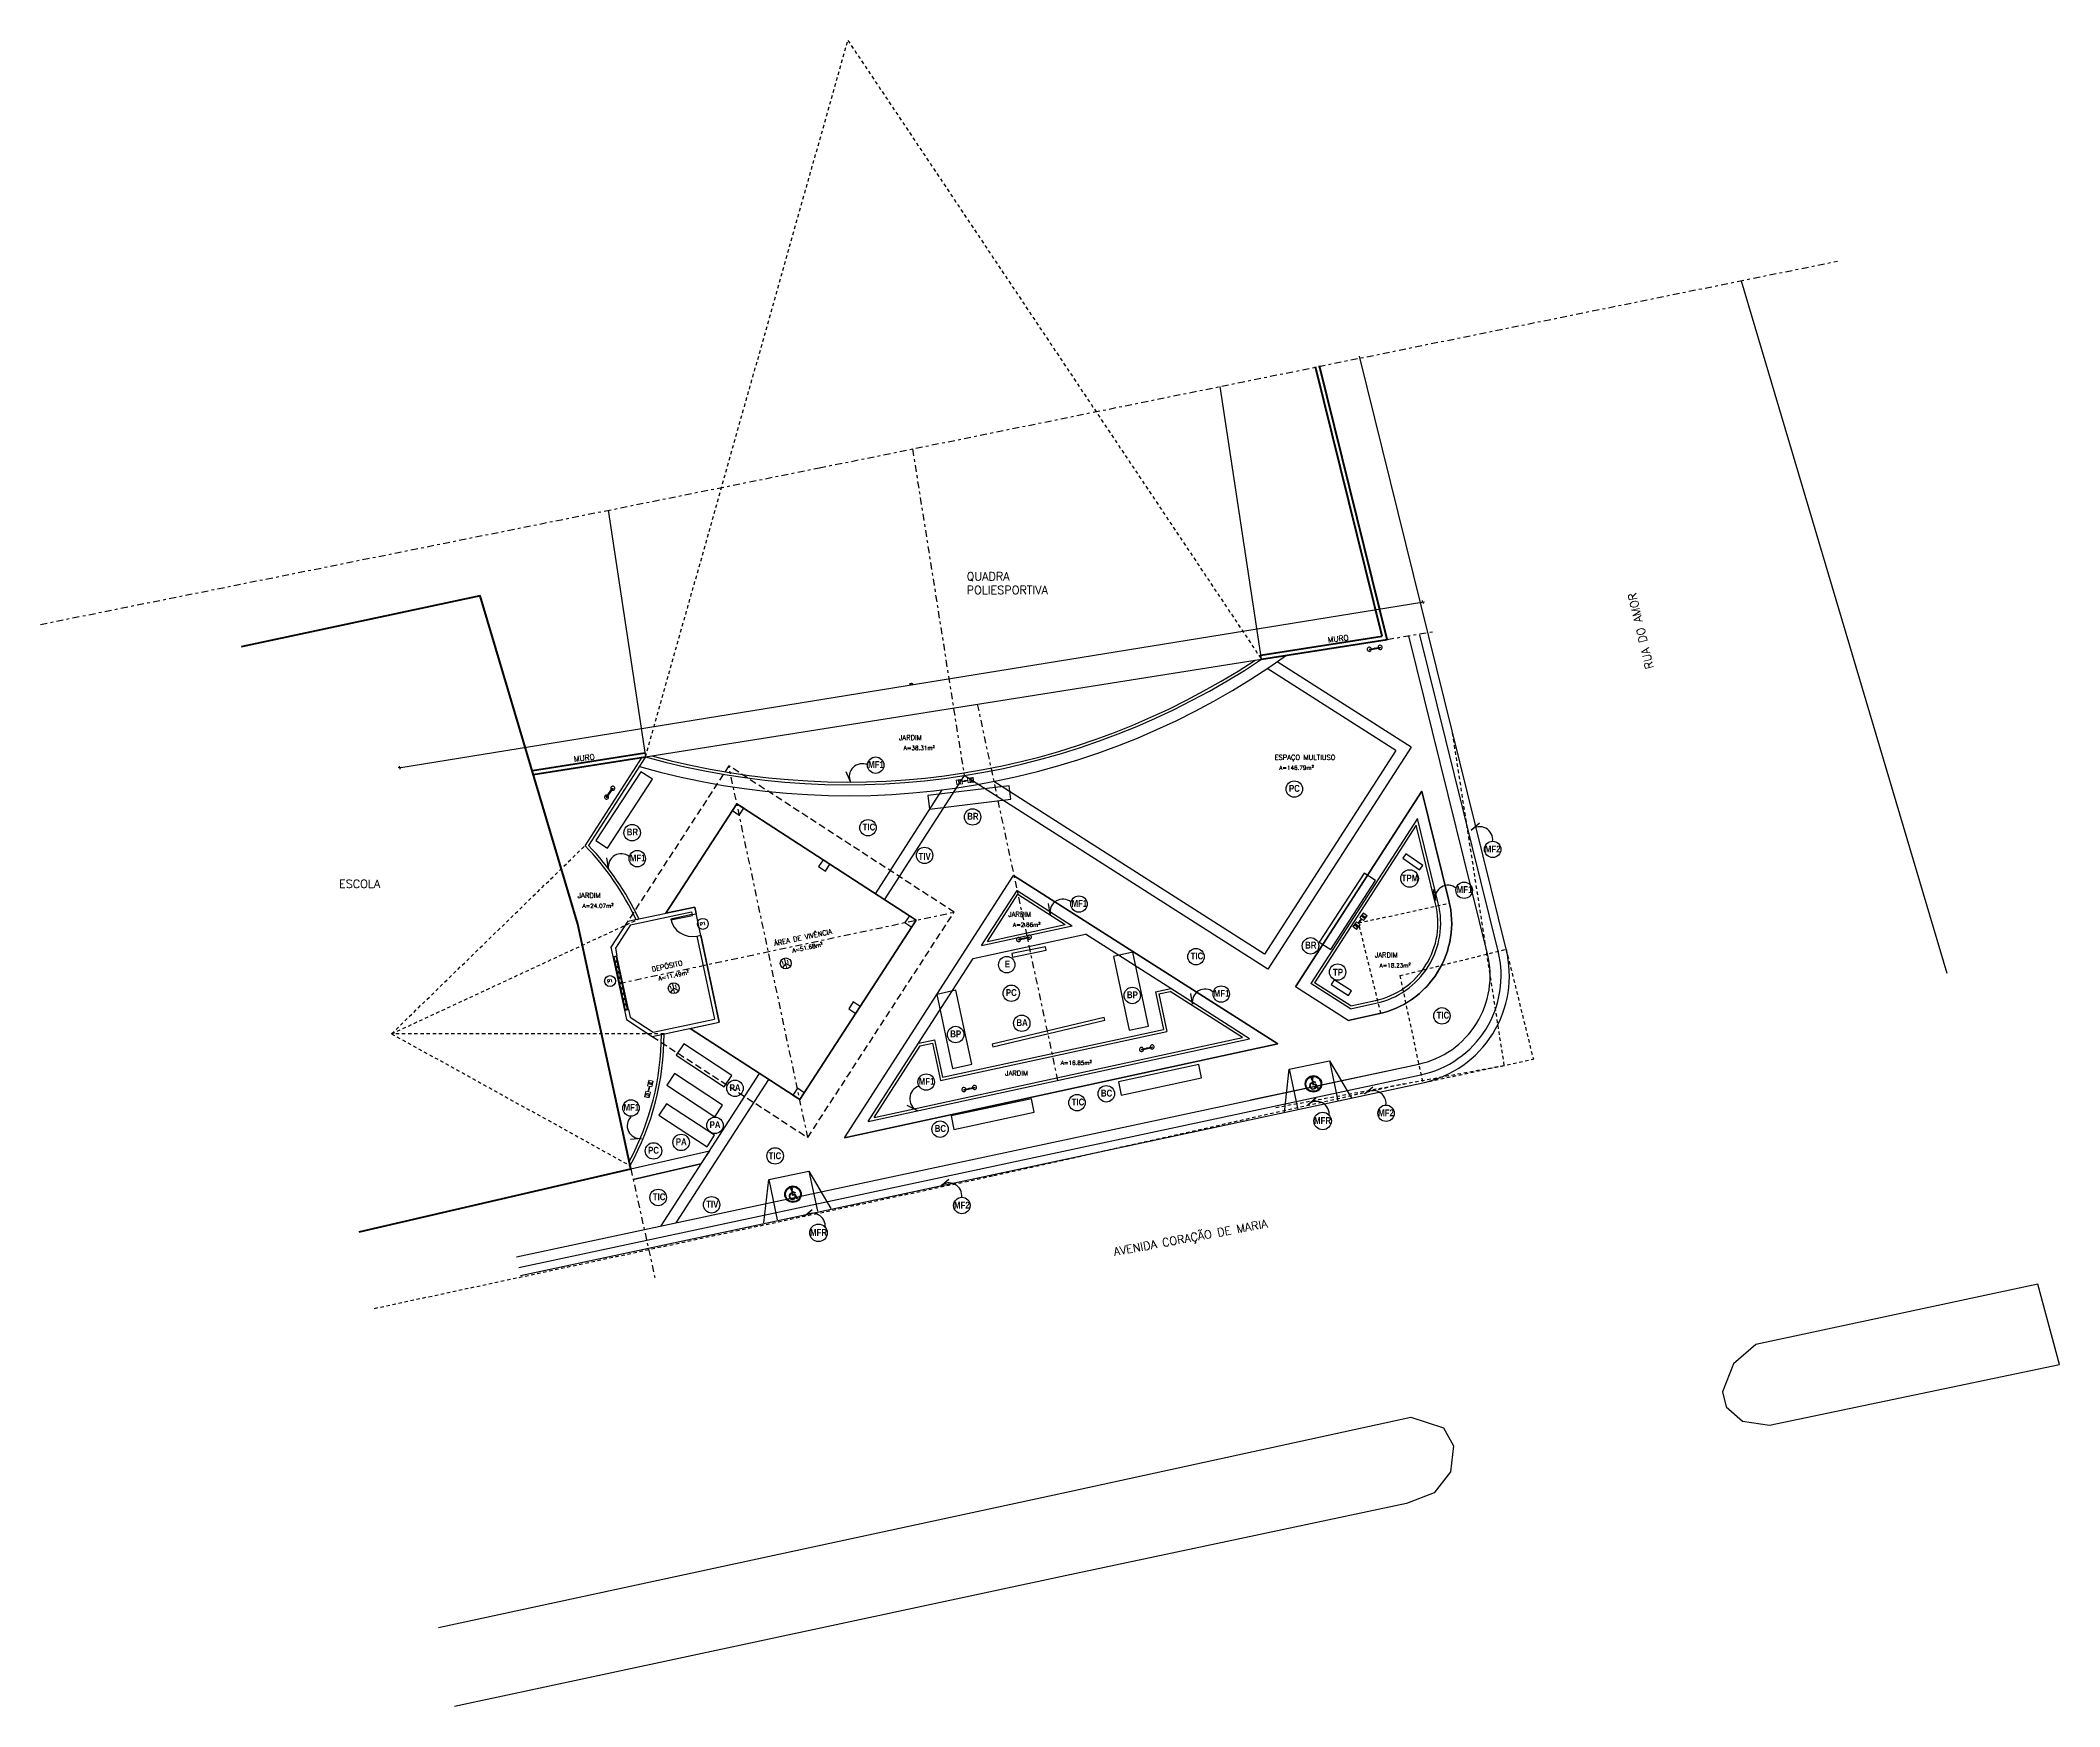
# Model space of a CAD drawing. Extents: x -599692 to 469028, y -9431878 to 9424999.
# Drawn here: x 1905.3 to 1979, y -501.2 to -440.4 of the extents above; entities that cross this region are included whole.
import ezdxf
from ezdxf.enums import TextEntityAlignment as Align

# ---------------------------------------------------------------- set-up
doc = ezdxf.new("R2010")
doc.units = 0
doc.header["$LTSCALE"] = 0.5
doc.header["$MEASUREMENT"] = 0
doc.header["$PDMODE"] = 34
for name, pattern in [('DASHDOT', [1, 0.5, -0.25, 0, -0.25]), ('DASHED', [0.75, 0.5, -0.25]), ('HIDDEN', [0.375, 0.25, -0.125])]:
    doc.linetypes.add(name, pattern=pattern)
doc.layers.get('0').update_dxf_attribs({"linetype": 'CONTINUOUS'})
doc.layers.get('DEFPOINTS').update_dxf_attribs({"linetype": 'CONTINUOUS'})
for name, color, linetype in [('1', 1, 'CONTINUOUS'), ('DEMOLIR', 253, 'HIDDEN'), ('EIXO', 253, 'DASHDOT'), ('HACH', 8, 'CONTINUOUS'), ('LAY', 7, 'CONTINUOUS'), ('P1', 1, 'CONTINUOUS'), ('P15', 7, 'DASHDOT'), ('P2', 2, 'CONTINUOUS'), ('P3', 3, 'CONTINUOUS'), ('P6', 4, 'CONTINUOUS'), ('PROJEÇÃO', 1, 'DASHED'), ('PVISTA', 1, 'CONTINUOUS'), ('RAIOS', 250, 'HIDDEN'), ('TEXT', 3, 'CONTINUOUS'), ('TEXTO', 3, 'CONTINUOUS')]:
    doc.layers.add(name, color=color, linetype=linetype)
for name, color, linetype, lineweight in [('ALVENARIA', 4, 'CONTINUOUS', 40), ('Det', 3, 'CONTINUOUS', 9), ('MEIO-FIO', 253, 'CONTINUOUS', 20)]:
    doc.layers.add(name, color=color, linetype=linetype, lineweight=lineweight)
doc.styles.add('ARIAL', font='ARIALNB.TTF')
doc.styles.add('ROMANS', font='romans')
doc.dimstyles.new('BOLA50$0', dxfattribs={"dimscale": 0.5, "dimtxt": 0.25, "dimasz": 0.18, "dimexe": 0.18, "dimexo": 0.0625, "dimgap": 0.1, "dimtad": 1, "dimzin": 0, "dimdsep": 46, "dimtxsty": 'ROMANS', "dimblk1": 'BOLA', "dimblk2": 'BOLA', "dimsah": 1, "dimcen": 0.09, "dimse1": 1, "dimse2": 1, "dimclrt": 256, "dimadec": 0, "dimazin": 0, "dimtfac": 1, "dimtofl": 0, "dimtmove": 2, "dimatfit": 3, "dimldrblk": 'BOLA', "dimfxl": 1, "dimtolj": 1, "dimtzin": 0, "dimarcsym": 0})

# ---------------------------------------------------------------- blocks, each defined once
blk = doc.blocks.new('A$C44756B37')
at = {"layer": 'PVISTA'}
for p, q in [((0.126, 0.484), (0.143, 0.324)), ((0.146, 0.304), (0.155, 0.219)), ((0.155, 0.483), (0.162, 0.42)), ((0.155, 0.219), (0.287, 0.219)), ((0.162, 0.42), (0.302, 0.338)), ((0.166, 0.385), (0.181, 0.248)), ((0.166, 0.385), (0.287, 0.314)), ((0.181, 0.248), (0.306, 0.248)), ((0.302, 0.338), (0.287, 0.314)), ((0.287, 0.219), (0.304, 0.177)), ((0.306, 0.248), (0.375, 0.079)), ((0.322, 0.133), (0.359, 0.042)), ((0.359, 0.042), (0.42, 0.067)), ((0.375, 0.079), (0.409, 0.093)), ((0.409, 0.093), (0.42, 0.067))]:
    blk.add_line(p, q, dxfattribs=at)
blk.add_lwpolyline([(0.146, 0.304, 2.388986), (0.304, 0.177, -0.830114)], format="xyb", dxfattribs=at)
for centre, radius, start, end in [((0.162, 0.163), 0.163, 96.68672, 349.39311), ((0.143, 0.53), 0.0491, 284.79355, 250.31075)]:
    blk.add_arc(centre, radius, start, end, dxfattribs=at)
blk = doc.blocks.new('A$C6E743D22')
at = {"layer": '1', "ltscale": 3}
h = blk.add_hatch(color=256, dxfattribs=at)
h.paths.add_polyline_path([(0, 0.408, 1), (0.816, 0.408, 1)])
h.paths.add_polyline_path([(0.776, 0.408, -1), (0.04, 0.408, -1)], flags=16)
h.paths.add_polyline_path([(0.624, 0.24), (0.635, 0.213), (0.574, 0.188), (0.537, 0.279, -0.360974), (0.377, 0.147, -0.943286), (0.359, 0.471), (0.341, 0.631, -6.596073), (0.37, 0.63), (0.377, 0.567), (0.517, 0.485), (0.502, 0.46), (0.381, 0.531), (0.396, 0.395), (0.522, 0.395), (0.59, 0.226)], flags=0)
h.paths.add_polyline_path([(0.519, 0.324, -2.386956), (0.361, 0.451), (0.37, 0.366), (0.502, 0.366)], flags=0)
h = blk.add_hatch(color=256, dxfattribs=at)
h.paths.add_polyline_path([(0.37, 0.63), (0.377, 0.567), (0.517, 0.485), (0.502, 0.46), (0.381, 0.531), (0.396, 0.395), (0.522, 0.395), (0.59, 0.226), (0.624, 0.24), (0.635, 0.213), (0.574, 0.188), (0.537, 0.279, -0.360974), (0.377, 0.147, -0.943286), (0.359, 0.471), (0.341, 0.631, -6.596073)])
h.paths.add_polyline_path([(0.519, 0.324), (0.502, 0.366), (0.37, 0.366), (0.361, 0.451, 2.386956)])
at = {"layer": 'TEXT'}
for radius in [0.408, 0.368]:
    blk.add_circle((0.408, 0.408), radius, dxfattribs=at)
at = {"layer": 'HACH', "ltscale": 3}
blk.add_blockref('A$C44756B37', (0.215, 0.147), dxfattribs=at)
blk = doc.blocks.new('A$C206D7CE9')
at = {"layer": 'HACH', "ltscale": 3, "xscale": 5.510876380422942, "yscale": 5.510876380422942, "zscale": 5.510876380422942}
blk.add_blockref('A$C6E743D22', (0, 0), dxfattribs=at)
blk = doc.blocks.new('A$C53B24436')
at = {"layer": 'PVISTA', "xscale": 0.2675669915776192, "yscale": 0.2675669915776192, "zscale": 0.2675669915776192, "rotation": 16.99718398011538}
blk.add_blockref('A$C206D7CE9', (-0.07, 0.03), dxfattribs=at)
blk = doc.blocks.new('FG')
at = {"layer": 'Det', "color": 7}
for p, q in [((-0.9, 0.57), (-1.74, 0.46)), ((-1.74, 0.46), (-1.65, -0.21)), ((-1.74, 0.46), (-1.65, -0.21)), ((-1.21, 0.5), (-1.71, 0.44)), ((-1.37, 0.38), (-1.71, 0.44)), ((-1.71, 0.44), (-1.63, -0.18)), ((-1.34, 0.01), (-1.39, 0.36)), ((-1.37, 0.38), (-1.21, 0.5)), ((-1.35, 0.36), (-1.3, 0.01)), ((-1.21, 0.5), (-1.13, -0.12)), ((-1.18, 0.54), (-1.09, -0.14)), ((-0.9, 0.57), (-0.81, -0.1)), ((-0.52, 0.33), (-0.86, 0.28)), ((-0.51, 0.23), (-0.85, 0.19)), ((-0.39, 0.35), (-0.05, 0.39)), ((-0.38, 0.25), (-0.04, 0.29)), ((-0.08, 0.68), (0.76, 0.78)), ((-0.08, 0.68), (0, 0)), ((0, 0), (0.84, 0.1)), ((0.2, 0.71), (0.28, 0.04)), ((0.23, 0.69), (0.73, 0.75)), ((0.42, 0.61), (0.23, 0.69)), ((0.23, 0.69), (0.31, 0.07)), ((0.47, 0.19), (0.31, 0.07)), ((0.31, 0.07), (0.81, 0.13)), ((0.4, 0.59), (0.44, 0.24)), ((0.42, 0.61), (0.73, 0.75)), ((0.49, 0.24), (0.44, 0.59)), ((0.47, 0.19), (0.81, 0.13)), ((0.73, 0.75), (0.81, 0.13)), ((0.76, 0.78), (0.84, 0.1)), ((0.76, 0.78), (0.84, 0.1)), ((-0.81, -0.1), (-1.65, -0.21)), ((-1.32, -0.04), (-1.63, -0.18)), ((-1.13, -0.12), (-1.63, -0.18)), ((-1.32, -0.04), (-1.13, -0.12))]:
    blk.add_line(p, q, dxfattribs=at)
for points in [[(-1.29, -0.04), (-1.34, -0.04), (-1.35, 0.01), (-1.3, 0.01)], [(0.45, 0.19), (0.5, 0.19), (0.49, 0.24), (0.44, 0.23)]]:
    blk.add_lwpolyline(points, close=True, dxfattribs=at)
blk.add_circle((-0.45, 0.29), 0.0829, dxfattribs=at)
for centre, start, end in [((-1.37, 0.36), 7.5067, 187.5067), ((0.42, 0.59), 7.0793, 187.0793)]:
    blk.add_arc(centre, 0.022, start, end, dxfattribs=at)
blk = doc.blocks.new('POSTE_pl')
at = {"layer": 'LAY'}
for p, q in [((768.3, -562.56), (769.1, -562.56)), ((768.3, -562.56), (768.3, -562.61)), ((768.3, -562.61), (769.1, -562.61)), ((768.7, -562.56), (768.7, -562.61)), ((769.1, -562.56), (769.1, -562.61))]:
    blk.add_line(p, q, dxfattribs=at)
blk.add_circle((768.7, -562.58), 0.03, dxfattribs=at)
for centre, start, end in [((768.3, -562.58), 9.5941, 350.4059), ((769.1, -562.58), 189.5941, 170.4059)]:
    blk.add_arc(centre, 0.15, start, end, dxfattribs=at)
blk = doc.blocks.new('VIVÊNCIA')
at = {"layer": 'EIXO'}
for p, q in [((2146.98, -457.66), (2146.98, -443.789)), ((2141.394, -450.724), (2153.915, -450.724))]:
    blk.add_line(p, q, dxfattribs=at)
at = {"layer": 'P1'}
for p, q in [((2146.98, -445.203), (2143.608, -448.574)), ((2152.501, -450.724), (2146.98, -445.203)), ((2141.394, -449.724), (2141.394, -451.724)), ((2141.544, -449.924), (2141.394, -449.924)), ((2141.544, -450.124), (2141.394, -450.124)), ((2141.544, -450.324), (2141.394, -450.324)), ((2141.544, -451.724), (2141.544, -449.724)), ((2141.544, -450.524), (2141.394, -450.524)), ((2141.544, -450.724), (2141.394, -450.724)), ((2141.544, -450.924), (2141.394, -450.924)), ((2141.544, -451.124), (2141.394, -451.124)), ((2143.326, -451.31), (2143.326, -451.11)), ((2146.98, -456.246), (2152.501, -450.724)), ((2147.515, -451.277), (2147.515, -451.077)), ((2141.544, -451.324), (2141.394, -451.324)), ((2141.544, -451.524), (2141.394, -451.524)), ((2143.326, -451.31), (2143.171, -451.436)), ((2143.326, -451.31), (2143.481, -451.436)), ((2147.515, -451.277), (2147.36, -451.403)), ((2147.515, -451.277), (2147.67, -451.403)), ((2143.608, -452.874), (2146.98, -456.246))]:
    blk.add_line(p, q, dxfattribs=at)
for centre in [(2144.852, -449.235), (2141.105, -450.574), (2143.326, -451.31), (2147.515, -451.277)]:
    blk.add_circle(centre, 0.2, dxfattribs=at)
blk.add_arc((2144.544, -448.824), 0.8, 180, 270, dxfattribs=at)
at = {"layer": 'P2'}
blk.add_lwpolyline([(2146.98, -456.246), (2143.608, -452.874), (2144.694, -452.874), (2144.694, -448.574), (2143.608, -448.574), (2146.98, -445.203), (2152.501, -450.724), (2146.98, -456.246)], dxfattribs=at)
for points in [[(2144.544, -448.824), (2143.744, -448.824), (2143.744, -448.854), (2144.544, -448.854)], [(2141.514, -449.894), (2141.514, -449.754), (2141.424, -449.754), (2141.424, -449.894)], [(2141.514, -450.094), (2141.514, -449.954), (2141.424, -449.954), (2141.424, -450.094)], [(2141.514, -450.294), (2141.514, -450.154), (2141.424, -450.154), (2141.424, -450.294)], [(2141.514, -450.494), (2141.514, -450.354), (2141.424, -450.354), (2141.424, -450.494)], [(2141.514, -450.694), (2141.514, -450.554), (2141.424, -450.554), (2141.424, -450.694)], [(2141.514, -450.894), (2141.514, -450.754), (2141.424, -450.754), (2141.424, -450.894)], [(2141.514, -451.094), (2141.514, -450.954), (2141.424, -450.954), (2141.424, -451.094)], [(2141.514, -451.294), (2141.514, -451.154), (2141.424, -451.154), (2141.424, -451.294)], [(2141.514, -451.494), (2141.514, -451.354), (2141.424, -451.354), (2141.424, -451.494)], [(2141.514, -451.694), (2141.514, -451.554), (2141.424, -451.554), (2141.424, -451.694)]]:
    blk.add_lwpolyline(points, close=True, dxfattribs=at)
at = {"layer": 'P6'}
for p, q in [((2142.194, -448.574), (2141.394, -449.375)), ((2142.256, -448.724), (2141.544, -449.437)), ((2142.194, -448.574), (2144.694, -448.574)), ((2142.256, -448.724), (2144.544, -448.724)), ((2144.544, -448.724), (2144.544, -448.824)), ((2144.544, -448.824), (2144.694, -448.824)), ((2144.694, -448.574), (2144.694, -448.824)), ((2141.394, -449.375), (2141.394, -449.724)), ((2141.544, -449.437), (2141.544, -449.724)), ((2144.544, -449.624), (2144.544, -452.724)), ((2144.544, -449.624), (2144.694, -449.624)), ((2144.694, -449.624), (2144.694, -452.874)), ((2141.394, -449.724), (2141.544, -449.724)), ((2141.394, -451.724), (2141.394, -452.074)), ((2141.394, -451.724), (2141.544, -451.724)), ((2141.544, -451.724), (2141.544, -452.012)), ((2141.394, -452.074), (2142.194, -452.874)), ((2141.544, -452.012), (2142.256, -452.724)), ((2142.194, -452.874), (2144.694, -452.874)), ((2142.256, -452.724), (2144.544, -452.724))]:
    blk.add_line(p, q, dxfattribs=at)
for points in [[(2146.98, -445.627), (2147.192, -445.415), (2146.98, -445.203), (2146.767, -445.415)], [(2149.634, -448.282), (2149.846, -448.07), (2149.634, -447.858), (2149.422, -448.07)], [(2152.289, -450.937), (2152.501, -450.724), (2152.289, -450.512), (2152.077, -450.724)], [(2149.634, -453.591), (2149.846, -453.379), (2149.634, -453.167), (2149.422, -453.379)], [(2146.98, -456.246), (2147.192, -456.034), (2146.98, -455.822), (2146.767, -456.034)]]:
    blk.add_lwpolyline(points, close=True, dxfattribs=at)
at = {"layer": 'PROJEÇÃO'}
for p, q in [((2146.98, -443.789), (2142.194, -448.574)), ((2153.915, -450.724), (2146.98, -443.789)), ((2146.98, -457.66), (2153.915, -450.724)), ((2142.194, -452.874), (2146.98, -457.66))]:
    blk.add_line(p, q, dxfattribs=at)
at = {"layer": 'TEXTO', "color": 3, "style": 'ROMANS'}
for p in [(2143.167, -451.331), (2143.265, -451.486), (2143.36, -451.327), (2147.356, -451.298), (2147.454, -451.453), (2147.549, -451.294)]:
    blk.add_text('1', height=0.12, dxfattribs=at).set_placement(p)
at = {"layer": 'TEXTO', "width": 3.05792, "attachment_point": 1, "style": 'ROMANS'}
for s, insert, char_height in [('{\\C3;DEPÓSITO}', (2142.681, -450.383), 0.18), ('{\\C3;ÁREA DE VIVÊNCIA}', (2147.247, -450.391), 0.18), ('{\\C3;A=11.49m²}', (2142.854, -450.779), 0.15), ('{\\C3;A=51.68m²}', (2147.846, -450.799), 0.15)]:
    blk.add_mtext(s, dxfattribs=dict(at, insert=insert, char_height=char_height))
at = {"layer": 'TEXTO', "color": 3, "style": 'ROMANS'}
for tag, p in [('P8', (2144.854, -449.234)), ('C1', (2141.106, -450.573))]:
    blk.add_attdef(tag, text='', height=0.12, dxfattribs=at).set_placement(p, align=Align.MIDDLE_CENTER)
blk = doc.blocks.new('BOLA')
for q in [(-1.5, 0), (0, 1.5), (0, -1.5), (1.5, 0)]:
    blk.add_line((0, 0), q)
blk.add_circle((0, 0), 0.284)
blk = doc.blocks.new('*D430')
at = {"color": 253, "linetype": 'ByBlock', "lineweight": -2}
blk.add_line((1918.474, -466.896), (1955.758, -460.867), dxfattribs=at)
at = {"layer": 'DEFPOINTS', "color": 0}
for p in [(1955.793, -460.862), (1955.975, -461.988, 24.028), (1918.621, -468.027, 23.401)]:
    blk.add_point(p, dxfattribs=at)
at = {"color": 253, "lineweight": -2, "xscale": 0.036, "yscale": 0.036, "zscale": 0.036}
for p, rotation in [((1955.793, -460.862), 9.184589728071932), ((1918.439, -466.902), 189.184589728072)]:
    blk.add_blockref('BOLA', p, dxfattribs=dict(at, rotation=rotation))
at = {"insert": (1937.11, -463.844), "char_height": 0.036, "attachment_point": 5, "rotation": 9.18459, "style": 'ROMANS'}
blk.add_mtext('\\A1;37.84', dxfattribs=at)

msp = doc.modelspace()

# ---------------------------------------------------------------- linework, layer by layer
at = {"linetype": 'Continuous', "elevation": 23.401}
msp.add_lwpolyline([(1926.047, -457.511), (1927.41, -466.507), (1949.901, -462.949), (1948.387, -452.992)], dxfattribs=at)
at = {"layer": 'ALVENARIA'}
for p, q in [((1954.303, -462.1, 23.401), (1951.872, -452.275, 23.401)), ((1954.488, -462.223, 23.401), (1952.018, -452.239, 23.401)), ((1949.878, -462.8, 23.401), (1954.303, -462.1, 23.401)), ((1949.901, -462.949, 23.401), (1954.488, -462.223, 23.401)), ((1923.291, -467.007, 23.401), (1927.387, -466.359, 23.401)), ((1923.315, -467.155, 23.401), (1927.41, -466.507, 23.401))]:
    msp.add_line(p, q, dxfattribs=at)
at = {"layer": 'ALVENARIA', "elevation": 22.939}
for points in [[(1926.876, -481.554), (1924.938, -472.619), (1921.377, -460.631), (1912.655, -462.489)], [(1916.952, -483.849), (1926.876, -481.554)]]:
    msp.add_lwpolyline(points, dxfattribs=at)
at = {"layer": 'DEMOLIR'}
for p, q in [((1958.765, -477.774, 23.401), (1956.869, -465.6, 23.401)), ((1958.833, -473.538, 23.401), (1959.825, -477.548, 23.401)), ((1955.786, -478.411, 23.401), (1959.825, -477.548, 23.401)), ((1950.423, -479.312, 23.401), (1958.765, -477.774, 23.401)), ((1940.123, -481.8, 24.028), (1955.116, -478.439, 24.028)), ((1917.515, -486.645, 24.028), (1940.123, -481.8, 24.028))]:
    msp.add_line(p, q, dxfattribs=at)
at = {"layer": 'EIXO'}
for p, q in [((1937.16, -455.271, 23.401), (1939.047, -467.197, 23.401)), ((1939.524, -464.59, 22.024), (1942.458, -478.321, 24.028))]:
    msp.add_line(p, q, dxfattribs=at)
at = {"layer": 'MEIO-FIO', "elevation": 22.142}
msp.add_lwpolyline([(1974.916, -474.412), (1967.418, -449.128)], dxfattribs=at)
at = {"layer": 'P1'}
for p, q in [((1967.418, -449.128, 22.142), (1974.916, -474.412, 22.142)), ((1958.154, -473.706, 23.401), (1955.279, -462.089, 23.401)), ((1954.805, -466.282, 22.774), (1950.11, -463.29, 22.774)), ((1955.359, -466.161, 22.774), (1950.471, -463.045, 22.774)), ((1954.805, -466.282, 22.774), (1950.015, -473.714, 22.774)), ((1955.359, -466.161, 22.774), (1950.135, -474.265, 22.774)), ((1934.894, -467.426), (1934.737, -467.054)), ((1939.047, -467.197, 23.401), (1936.127, -471.727, 23.401)), ((1950.135, -474.265, 23.401), (1939.047, -467.197, 23.401)), ((1938.236, -467.716, 23.401), (1935.791, -471.51, 23.401)), ((1950.015, -473.714, 23.401), (1940.127, -467.412, 23.401)), ((1955.755, -467.761, 22.774), (1951.147, -474.91, 22.774)), ((1956.745, -471.759, 23.401), (1955.755, -467.761, 23.401)), ((1957.556, -469.187, -0.627), (1957.862, -468.923, -0.627)), ((1926.062, -470.603), (1925.999, -470.204)), ((1934.68, -480.418, 22.689), (1940.852, -470.838, 22.689)), ((1950.497, -476.986, 23.401), (1940.852, -470.838, 23.401)), ((1956.249, -471.755, -0.627), (1956.186, -471.356, -0.627)), ((1942.188, -472.26), (1942.125, -471.86)), ((1939.372, -473.874, 14.015), (1943.475, -472.984, 11.171)), ((1946.589, -474.969, 23.401), (1943.475, -472.984, 23.401)), ((1937.379, -476.967, 22.689), (1939.372, -473.874, 22.689)), ((1947.382, -475.544), (1947.319, -475.145)), ((1953.07, -476.135, 23.401), (1951.147, -474.91, 23.401)), ((1953.07, -476.135, 0.966), (1954.165, -475.898, 0.207)), ((1934.68, -480.418, 18.06), (1950.497, -476.986, 7.098)), ((1922.701, -484.764, 23.401), (1955.64, -477.726, 23.401)), ((1931.56, -478.073, 23.401), (1927.973, -483.637, 23.401)), ((1931.896, -478.29, 23.401), (1928.525, -483.519, 23.401)), ((1949.499, -479.038, 23.401), (1955.64, -477.726, 23.401)), ((1951.59, -479.212), (1951.897, -478.949)), ((1953.662, -478.819, -0.627), (1953.969, -478.555, -0.627)), ((1937.331, -479.416), (1936.969, -479.238)), ((1927.262, -480.444), (1926.859, -480.475)), ((1926.876, -481.554, 22.939), (1929.743, -480.891, 22.939)), ((1926.962, -481.945, 22.939), (1929.432, -481.374, 22.939)), ((1938.176, -482.186), (1938.483, -481.923)), ((1933.188, -483.297), (1933.494, -483.033))]:
    msp.add_line(p, q, dxfattribs=at)
at = {"layer": 'P1', "elevation": 22.774}
msp.add_lwpolyline([(1951.147, -474.91), (1955.755, -467.761), (1956.745, -471.759, -0.42271), (1954.165, -475.898), (1953.07, -476.135)], format="xyb", dxfattribs=at)
at = {"layer": 'P1'}
for points, elevation in [([(1934.68, -480.418), (1940.852, -470.838), (1950.497, -476.986), (1934.68, -480.418)], 18.06), ([(1926.876, -481.554), (1929.743, -480.891), (1929.432, -481.374), (1926.962, -481.945)], 22.939)]:
    msp.add_lwpolyline(points, dxfattribs=dict(at, elevation=elevation))
for centre, radius in [((1935.814, -466.815), 0.3), ((1951.099, -467.688), 0.3), ((1935.535, -469.099), 0.3), ((1939.353, -468.705), 0.3), ((1926.923, -469.28), 0.3), ((1927.111, -470.23), 0.3), ((1937.6, -470.11), 0.3), ((1958.341, -469.89, -0.627), 0.3), ((1955.307, -470.95, -0.627), 0.32), ((1943.237, -471.886), 0.3), ((1957.298, -471.382, -0.627), 0.3), ((1951.691, -473.41, -0.627), 0.3), ((1940.6, -474.099), 0.3), ((1947.508, -473.806), 0.3), ((1952.679, -474.368), 0.3), ((1940.765, -475.141), 0.3), ((1945.183, -475.223), 0.3), ((1948.431, -475.171), 0.3), ((1941.149, -476.238), 0.3), ((1956.488, -475.967, -0.627), 0.3), ((1938.734, -476.649), 0.3), ((1930.679, -478.611), 0.3), ((1937.66, -478.384), 0.3), ((1926.881, -479.332), 0.3), ((1943.166, -479.137), 0.3), ((1944.234, -478.812), 0.3), ((1929.947, -479.965), 0.3), ((1938.166, -480.103), 0.3), ((1952.131, -479.804), 0.32), ((1954.448, -479.522, -0.627), 0.3), ((1927.703, -480.897), 0.3), ((1928.714, -480.588), 0.3), ((1932.144, -481.079, -0.019), 0.3), ((1927.873, -482.597), 0.3), ((1929.824, -482.864), 0.3), ((1938.962, -482.89), 0.3), ((1933.729, -483.889), 0.32)]:
    msp.add_circle(centre, radius, dxfattribs=at)
for centre, radius, start, end in [((1934.8, -440.356, 23.401), 27.575, 253.97507, 305.50324), ((1935.32, -467.231), 0.469, 64.45875, 204.6162), ((1957.872, -469.533, -0.627), 0.469, 352.17094, 132.32839), ((1926.523, -470.517), 0.469, 50.42907, 190.58652), ((1942.648, -472.174), 0.469, 50.42907, 190.58652), ((1953.444, -472.575, 23.401), 3.4, 282.24025, 13.89731), ((1956.71, -471.669, -0.627), 0.469, 50.42907, 190.58652), ((1954.95, -474.499, 23.401), 3.3, 282.06048, 13.89731), ((1947.842, -475.458), 0.469, 50.42907, 190.58652), ((1937.525, -478.99), 0.469, 105.38535, 245.5428), ((1951.906, -479.558), 0.469, 352.17094, 132.32839), ((1953.978, -479.165, -0.627), 0.469, 352.17094, 132.32839), ((1927.212, -479.978), 0.469, 135.93864, 276.09609), ((1938.492, -482.533), 0.469, 352.17094, 132.32839), ((1933.503, -483.643), 0.469, 352.17094, 132.32839)]:
    msp.add_arc(centre, radius, start, end, dxfattribs=at)
at = {"layer": 'P15'}
for p, q in [((1954.488, -462.223, 23.401), (1956.175, -461.938, 23.401)), ((1926.876, -481.554, 22.939), (1927.751, -485.518, 1.756))]:
    msp.add_line(p, q, dxfattribs=at)
msp.add_lwpolyline([(1905.32, -461.676), (1933.753, -455.962), (1970.927, -448.416)], dxfattribs=at)
at = {"layer": 'P2'}
for points in [[(1927.662, -467.328), (1927.243, -467.055), (1925.603, -469.567), (1926.022, -469.84)], [(1940.753, -468.062), (1940.694, -467.565), (1937.715, -467.923), (1937.775, -468.419)], [(1942.017, -473.444), (1940.783, -473.696), (1940.809, -473.823), (1942.043, -473.572)], [(1944.495, -473.795), (1945.069, -476.494), (1945.774, -476.344), (1945.199, -473.645)], [(1938.042, -475.185), (1938.616, -477.884), (1939.321, -477.734), (1938.746, -475.035)], [(1944.153, -476.031), (1940.065, -476.996), (1940.088, -477.093), (1944.176, -476.128)], [(1947.714, -478.234), (1947.609, -477.745), (1944.675, -478.37), (1944.779, -478.859)], [(1927.904, -479.59), (1929.658, -480.745), (1929.933, -480.327), (1928.178, -479.173)], [(1941.606, -479.485), (1941.502, -478.996), (1938.567, -479.621), (1938.672, -480.11)]]:
    msp.add_lwpolyline(points, close=True, dxfattribs=at)
for points, elevation in [([(1954.062, -471.027), (1953.643, -470.755), (1952.009, -473.271), (1952.428, -473.543)], -0.627), ([(1928.534, -477.407), (1930.288, -478.562), (1930.563, -478.144), (1928.808, -476.989)], 22.689), ([(1928.19, -478.494), (1929.944, -479.649), (1930.219, -479.231), (1928.465, -478.076)], 22.689)]:
    msp.add_lwpolyline(points, close=True, dxfattribs=dict(at, elevation=elevation))
at = {"layer": 'P3'}
for p, q in [((1958.833, -473.538, 23.401), (1953.474, -451.879, 23.401)), ((1958.542, -473.61, 23.401), (1955.684, -462.06, 23.401)), ((1927.283, -466.527, 23.401), (1925.202, -469.755, 23.401)), ((1927.415, -466.506, 23.401), (1925.329, -469.742, 23.401)), ((1955.59, -468.756, 22.774), (1951.701, -474.789, 22.774)), ((1956.356, -471.855, 23.401), (1955.59, -468.756, 23.401)), ((1955.548, -469.005, 22.774), (1951.84, -474.759, 22.774)), ((1956.259, -471.879, 23.401), (1955.548, -469.005, 23.401)), ((1939.678, -473.398, 8.021), (1940.976, -471.385, 23.016)), ((1939.893, -473.249, 9.534), (1941.006, -471.523, 22.391)), ((1940.976, -471.385, 23.016), (1942.991, -472.68, 5.725)), ((1941.006, -471.523, 22.295), (1942.734, -472.633, 7.47)), ((1939.678, -473.398, 13.743), (1942.991, -472.68, 11.447)), ((1939.893, -473.249, 13.58), (1942.734, -472.633, 11.611)), ((1946.03, -475.09, 9.783), (1946.589, -474.969, 9.395)), ((1946.03, -475.09, 22.905), (1946.322, -476.459, 23.196)), ((1946.149, -475.167, 9.715), (1946.57, -475.076, 9.423)), ((1946.149, -475.167, 22.926), (1946.441, -476.536, 23.216)), ((1949.205, -476.755, 23.401), (1946.57, -475.076, 23.401)), ((1949.463, -476.801, 23.401), (1946.589, -474.969, 23.401)), ((1953.146, -475.71, 23.401), (1951.701, -474.789, 23.401)), ((1953.165, -475.603, 23.401), (1951.84, -474.759, 23.401)), ((1953.165, -475.603, 0.827), (1954.059, -475.409, 0.207)), ((1953.146, -475.71, 0.855), (1954.08, -475.507, 0.207)), ((1935.539, -479.822, 17.405), (1949.463, -476.801, 7.756)), ((1935.754, -479.673, 17.241), (1949.205, -476.755, 7.921)), ((1937.379, -476.967, 15.778), (1937.97, -476.839, 15.368)), ((1937.441, -477.056, 15.75), (1937.893, -476.958, 15.436)), ((1937.893, -476.958, 37.855), (1938.185, -478.327, 38.145)), ((1937.967, -476.839, 22.911), (1938.26, -478.209, 23.201)), ((1938.185, -478.327, 15.439), (1946.441, -476.536, 9.718)), ((1938.26, -478.209, 15.373), (1946.322, -476.459, 9.786)), ((1935.539, -479.822, 22.689), (1937.379, -476.967, 22.689)), ((1935.754, -479.673, 22.689), (1937.441, -477.056, 22.689)), ((1950.912, -477.918, 23.222), (1952.379, -477.605, 23.222)), ((1952.379, -477.605, 23.222), (1952.693, -479.072, 23.401)), ((1952.379, -477.605, 23.222), (1953.182, -478.967, 23.401)), ((1922.785, -485.155, 23.401), (1955.723, -478.117, 23.401)), ((1922.849, -485.448, 23.401), (1955.786, -478.411, 23.401)), ((1950.737, -479.49, 23.401), (1950.912, -477.918, 23.222)), ((1950.912, -477.918, 23.222), (1951.226, -479.385, 23.401)), ((1931.735, -483.519, 24.009), (1931.911, -481.947, 23.83)), ((1931.911, -481.947, 23.83), (1933.378, -481.634, 23.83)), ((1931.911, -481.947, 23.83), (1932.224, -483.414, 24.009)), ((1933.378, -481.634, 23.83), (1933.691, -483.101, 24.009)), ((1933.378, -481.634, 23.83), (1933.691, -483.101, 24.009)), ((1933.378, -481.634, 23.83), (1934.18, -482.996, 24.009))]:
    msp.add_line(p, q, dxfattribs=at)
for points, elevation in [([(1979.039, -488.694), (1978.239, -485.764), (1967.949, -487.97), (1967.138, -488.676), (1966.732, -489.69), (1966.869, -490.244), (1967.462, -490.763), (1968.441, -490.915), (1979.039, -488.694)], 21.886), ([(1919.858, -498.291), (1942.336, -493.45), (1955.354, -490.615)], 22.154), ([(1955.354, -490.615), (1956.545, -491.01), (1956.91, -491.661), (1956.801, -492.615), (1956.21, -493.375), (1955.195, -493.765), (1942.737, -496.406), (1920.44, -501.184)], 22.154)]:
    msp.add_lwpolyline(points, dxfattribs=dict(at, elevation=elevation))
for centre, radius, start, end in [((1934.8, -440.356, 23.401), 27.175, 254.22139, 303.75923), ((1934.8, -440.356, 23.401), 27.075, 254.68408, 303.29654), ((1918.142, -476.623, 22.939), 9.85, 25.05351, 44.20687), ((1918.142, -476.623, 22.939), 9.95, 24.92004, 43.7483), ((1953.444, -472.575, 23.401), 2.9, 282.24025, 13.89731), ((1953.444, -472.575, 23.401), 3, 282.24025, 13.89731), ((1954.95, -474.499, 23.401), 3.7, 282.06048, 13.89731), ((1954.95, -474.499, 23.401), 4, 282.06048, 13.89731), ((1918.142, -476.623, 22.939), 9.85, 331.74271, 359.8372), ((1918.142, -476.623, 22.939), 9.95, 331.07297, 359.96128)]:
    msp.add_arc(centre, radius, start, end, dxfattribs=at)
at = {"layer": 'P6', "elevation": -0.627}
for points in [[(1955.17, -470.047), (1955.056, -470.212), (1955.674, -470.638), (1955.788, -470.473)], [(1952.554, -474.655), (1952.447, -474.823), (1953.078, -475.228), (1953.186, -475.059)]]:
    msp.add_lwpolyline(points, close=True, dxfattribs=at)
at = {"layer": 'RAIOS'}
for p, q in [((1927.41, -466.507, 23.401), (1934.8, -440.356)), ((1934.8, -440.356), (1949.901, -462.949, 23.401)), ((1918.142, -476.623), (1925.202, -469.755, 22.939)), ((1918.142, -476.623), (1927.165, -472.43, 22.939)), ((1953.444, -472.575, 0.207), (1956.767, -471.854, -2.095)), ((1954.261, -475.876, 23.401), (1953.444, -472.575, 23.401)), ((1954.95, -474.499, 23.401), (1958.833, -473.538, 23.401)), ((1954.95, -474.499, 23.401), (1955.786, -478.411, 23.401)), ((1918.142, -476.623), (1926.85, -481.435, 22.939)), ((1928.092, -476.629, 22.939), (1918.142, -476.623))]:
    msp.add_line(p, q, dxfattribs=at)

# ---------------------------------------------------------------- block references
at = {"layer": 'LAY', "xscale": 0.5, "yscale": 0.5, "zscale": 0.5}
for p, rotation in [((1525.98, -253.699), 10.19081859894947), ((1475.627, -622.479), 55.14743718055707), ((1504.89, -282.201), 12.56521620561148), ((1506.926, -291.911), 13.31142237274222), ((1505.744, -281.289), 11.72306624909669)]:
    msp.add_blockref('POSTE_pl', p, dxfattribs=dict(at, rotation=rotation))
at = {"layer": 'P1', "rotation": 12}
msp.add_blockref('VIVÊNCIA', (-261.879, -479.13, 22.689), dxfattribs=at).add_auto_attribs({'P8': 'P1', 'C1': 'P1'})
at = {"layer": 'P1'}
for name, p, xscale, yscale, zscale, rotation in [('FG', (1939.189, -467.463), 0.25, 0.25, 0.25, 1.402079424326621), ('FG', (1953.625, -472.481, -0.627), 0.2499999999999999, 0.2499999999999999, 0.2499999999999999, 44.73750852692748), ('FG', (1927.428, -478.713), 0.25, 0.25, 0.25, 248.4367972628069), ('A$C53B24436', (1951.546, -478.791, -0.627), 0.5000000003108792, 0.5000000003108792, 0.5000000003108792, 346.6455745224454), ('A$C53B24436', (1932.545, -482.82, -0.019), 0.5000000003108792, 0.5000000003108792, 0.5000000003108792, 346.6455745224454)]:
    msp.add_blockref(name, p, dxfattribs=dict(at, xscale=xscale, yscale=yscale, zscale=zscale, rotation=rotation))

# ---------------------------------------------------------------- texts
at = {"layer": 'TEXTO', "style": 'ARIAL'}
for s, p in [('MF1', (1935.542, -466.916, 263.894)), ('PC', (1950.903, -467.788, 263.894)), ('BR', (1939.157, -468.805, 263.894)), ('BR', (1926.727, -469.38, 263.894)), ('TIC', (1935.339, -469.199, 263.894)), ('MF1', (1926.84, -470.33, 263.894)), ('TIV', (1937.379, -470.271, 263.894)), ('MF2', (1958.054, -470.002, 263.268)), ('MF1', (1942.965, -471.987, 263.894)), ('MF1', (1957.027, -471.482, 263.268)), ('BR', (1951.495, -473.51, 263.268)), ('E', (1940.53, -474.199, 263.894)), ('TIC', (1947.312, -473.906, 263.894)), ('PC', (1940.568, -475.241, 263.894)), ('BP', (1944.987, -475.323, 263.894)), ('MF1', (1948.159, -475.271, 263.894)), ('BA', (1940.953, -476.338, 263.894)), ('TIC', (1956.292, -476.068, 263.268)), ('BP', (1938.538, -476.749, 263.894)), ('MF1', (1937.389, -478.484, 263.894)), ('PA', (1930.483, -478.711, 263.894)), ('TIC', (1942.97, -479.237, 263.894)), ('BC', (1944.038, -478.913, 263.894)), ('MF1', (1926.61, -479.432, 263.894)), ('PA', (1929.751, -480.066, 263.894)), ('MFR', (1951.821, -479.914, 263.894)), ('MF2', (1954.161, -479.633, 263.268)), ('PA', (1928.518, -480.688, 263.894)), ('BC', (1937.969, -480.203, 263.894)), ('PC', (1927.506, -480.998, 263.894)), ('TIC', (1931.905, -481.199, 263.894)), ('TIC', (1927.677, -482.698, 263.894)), ('TIV', (1929.627, -482.964, 263.894)), ('MF2', (1938.675, -483.001, 263.894)), ('MFR', (1933.419, -483.999, 263.894))]:
    msp.add_text(s, height=0.25, dxfattribs=at).set_placement(p)
at = {"layer": 'TEXTO', "attachment_point": 1}
for s, insert, char_height, width, style in [('{\\C3;QUADRA POLIESPORTIVA}', (1939.135, -459.771), 0.3, 4.1363, 'ROMANS'), ('{\\C3;JARDIM}', (1936.666, -465.717), 0.18, 3.05792, 'ROMANS'), ('{\\C3;A=38.31m²}', (1936.839, -466.112), 0.15, 3.05792, 'ROMANS'), ('{\\C3;ESPAÇO MULTIUSO}', (1950.376, -466.439), 0.18, 3.05792, 'ROMANS'), ('{\\C3;A=146.79m²}', (1950.55, -466.834), 0.15, 3.05792, 'ROMANS'), ('{\\C3;ESCOLA}', (1916.222, -470.999), 0.3, 3.05792, 'ROMANS'), ('{\\C3;TPM}', (1955.018, -470.811, -0.627), 0.25, 3.05792, 'ARIAL'), ('{\\C3;JARDIM}', (1924.936, -471.481), 0.18, 3.05792, 'ROMANS'), ('{\\C3;A=24.07m²}', (1925.11, -471.877), 0.15, 3.05792, 'ROMANS'), ('{\\C3;JARDIM}', (1940.655, -472.169), 0.18, 3.05792, 'ROMANS'), ('{\\C3;A=2.86m²}', (1940.828, -472.565), 0.15, 3.05792, 'ROMANS'), ('{\\C3;JARDIM}', (1954.04, -473.655, -0.627), 0.18, 3.05792, 'ROMANS'), ('{\\C3;TP}', (1952.511, -474.248), 0.25, 3.05792, 'ARIAL'), ('{\\C3;A=18.23m²}', (1954.213, -474.05, -0.627), 0.15, 3.05792, 'ROMANS'), ('{\\C3;A=16.85m²}', (1942.572, -477.607), 0.15, 3.05792, 'ROMANS'), ('{\\C3;JARDIM}', (1940.54, -477.968), 0.18, 3.05792, 'ROMANS')]:
    msp.add_mtext(s, dxfattribs=dict(at, insert=insert, char_height=char_height, width=width, style=style))
at = {"layer": 'TEXTO', "attachment_point": 1, "style": 'ROMANS'}
for s, insert, char_height, width, rotation in [('{\\C3;RUA DO AMOR}', (1963.927, -463.337), 0.3, 7.95733, 103.29898), ('{\\C3;MURO}', (1952.312, -462.141), 0.2, 4.1363, 6.5254), ('{\\C3;MURO}', (1924.788, -466.493), 0.2, 4.1363, 6.5254), ('{\\C3;AVENIDA CORAÇÃO DE MARIA}', (1944.476, -484.434), 0.3, 7.95733, 10.48113)]:
    msp.add_mtext(s, dxfattribs=dict(at, insert=insert, char_height=char_height, width=width, rotation=rotation))

# ---------------------------------------------------------------- dimensions: what is measured, and where the dimension line sits
dim = msp.add_aligned_dim(p1=(1918.621, -468.027, 22.774), p2=(1955.975, -461.988, 23.401), distance=1.141, dimstyle='BOLA50$0', override={"dimscale": 0.2, "dimtxt": 0.18, "dimclrd": 253, "dimfxl": 4, "dimfxlon": 1, "dimarcsym": 1})
dim.commit()
dim.dimension.update_dxf_attribs({"geometry": '*D430', "text_midpoint": (1937.11, -463.844, -0.627)})

doc.saveas('drawing.dxf')
